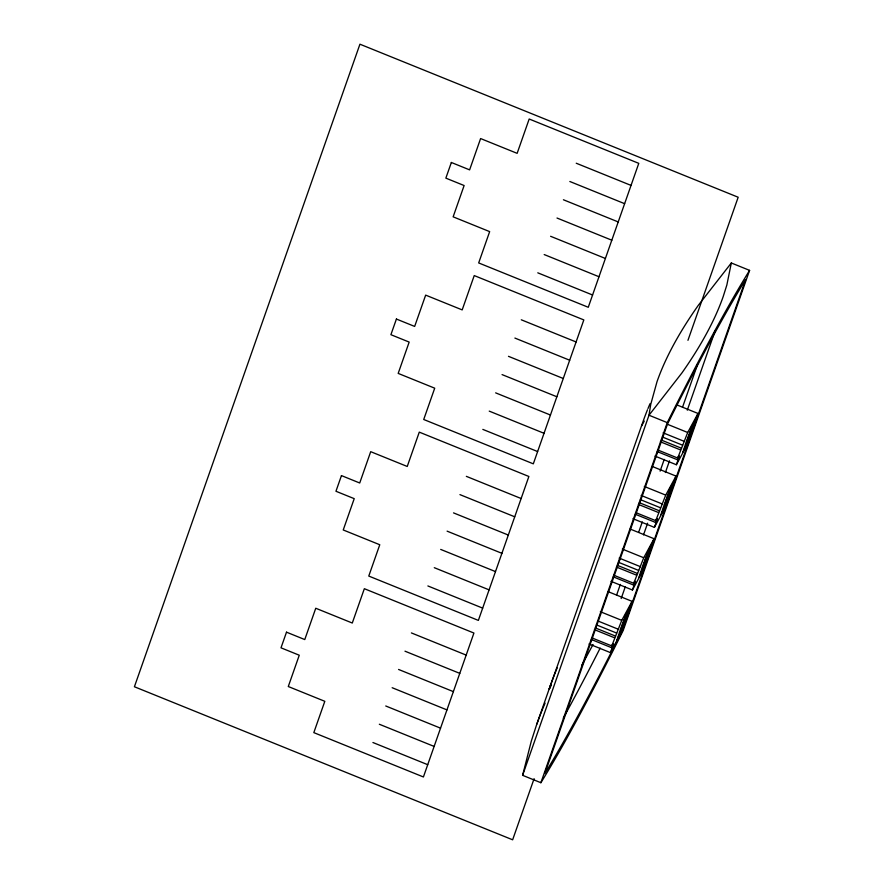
<?xml version="1.0" encoding="UTF-8"?>
<svg xmlns="http://www.w3.org/2000/svg" width="884" height="884" viewBox="0 0 884 884"><rect width="100%" height="100%" fill="white"/><g stroke="black" fill="none" stroke-linecap="round" stroke-linejoin="round"><path stroke-width="1.33" d="M731.322 262.979L726.858 284.979L723.211 296.527A647.663 214.337 -29.2 0 1 681.907 372.949L649 415.226L522.61 775.323L540.875 782.716A910.034 65.902 -68 0 0 623.198 630.469L749.588 270.371L731.322 262.979L698.338 305.289A642.856 212.746 -29.2 0 0 657.011 381.711L650.723 404.43L649 415.226L667.265 422.618A910.034 65.902 -68 0 1 749.588 270.371M522.61 775.323L531.317 741.09L536.433 725.256A642.856 278.836 71 0 1 545.085 703.123M551.273 685.31L549.307 688.945L550.566 685.001A910.034 493.924 19.3 0 1 557.185 667.939M549.307 688.945L642.889 421.966A910.034 493.924 19.3 0 1 647.486 409.745M536.831 724.14L550.566 685.001M534.102 778.671L512.643 839.8L134.412 686.757L359.932 44.2L738.173 197.243L687.951 340.318M540.875 782.716L667.265 422.618M616.701 594.821L620.347 584.412M638.635 532.323L642.292 521.903M660.116 471.128L664.227 459.404M682.503 407.325L697.586 364.352M621.176 598.523L625.275 586.832M643.519 534.875L647.618 523.184M665.398 472.52L669.497 460.829M687.288 410.165L715.09 330.936M591.617 637.762L611.772 645.917L621.761 620.369L632.049 601.341L608.126 591.65M613.595 575.141L633.751 583.296L643.74 557.749L654.038 538.71L630.104 529.03M635.574 512.51L655.729 520.665L665.729 495.117L676.017 476.089L652.083 466.398M657.552 449.89L677.708 458.045L687.708 432.497L697.995 413.458L676.58 404.795M591.33 639.497L611.485 647.652L612.7 644.204L611.772 645.917M613.319 576.865L633.474 585.02L634.679 581.573L633.751 583.296M635.298 514.245L655.453 522.4L656.657 518.952L655.729 520.665M657.276 451.613L677.431 459.768L678.636 456.321L677.708 458.045M589.031 643.961L610.446 652.624L613.485 643.961L611.485 647.652M611.01 581.329L632.425 589.993L635.463 581.341L633.474 585.02M632.988 518.709L654.403 527.372L657.442 518.709L655.453 522.4M654.967 456.078L676.382 464.741L679.42 456.089L677.431 459.768M632.049 601.341L620.734 633.585L610.446 652.624M654.038 538.71L642.712 570.965L632.425 589.993M676.017 476.089L664.691 508.344L654.403 527.372M697.995 413.458L686.68 445.713L676.382 464.741M641.618 425.922L644.248 421.071M691.354 427.226L696.504 417.712M690.481 429.734L695.62 420.22M689.597 432.243L694.747 422.729M688.724 434.74L693.863 425.226M687.84 437.248L692.99 427.734M686.956 439.757L692.106 430.243M686.083 442.254L691.233 432.74M685.199 444.762L690.349 435.248M684.326 447.271L689.465 437.757M683.442 449.779L688.592 440.254M682.57 452.276L687.708 442.762M669.376 489.858L674.525 480.344M668.503 492.355L673.641 482.841M667.619 494.863L672.768 485.349M666.735 497.372L671.884 487.858M665.862 499.88L671 490.355M664.978 502.377L670.127 492.863M664.105 504.886L669.243 495.372M663.221 507.394L668.37 497.88M662.348 509.891L667.486 500.377M661.464 512.4L666.613 502.886M660.58 514.908L665.729 505.394M581.882 665.155L593.042 644.524M647.397 552.478L652.547 542.964M646.513 554.986L651.663 545.472M645.64 557.495L650.779 547.969M644.756 559.992L649.906 550.478M643.884 562.5L649.022 552.986M643 565.009L648.149 555.495M642.127 567.506L647.265 557.992M641.243 570.014L646.392 560.5M640.359 572.523L645.508 563.009M639.486 575.031L644.624 565.506M638.602 577.528L643.751 568.014M625.419 615.109L630.557 605.595M624.535 617.607L629.684 608.093M623.662 620.115L628.8 610.601M622.778 622.623L627.927 613.109M621.905 625.132L627.043 615.607M621.021 627.629L626.17 618.115M620.137 630.137L625.286 620.623M619.264 632.646L624.402 623.121M618.38 635.143L623.529 625.629M617.507 637.651L622.645 628.137M616.623 640.16L621.772 630.646M576.246 163.231L631.043 185.408M569.837 181.496L624.634 203.674M563.417 199.762L618.214 221.939M557.008 218.028L611.805 240.205M550.599 236.293L605.396 258.471M544.19 254.559L598.987 276.736M537.781 272.825L592.578 295.002M521.295 319.798L576.092 341.964M514.886 338.064L569.683 360.23M508.477 356.329L563.263 378.496M667.553 424.342L687.708 432.497M663.133 432.828L684.548 441.492M662.403 437.016L682.559 445.171M502.057 374.595L556.854 396.761M661.331 440.077L681.487 448.232M660.403 441.79L680.558 449.945M495.648 392.861L550.445 415.027M489.239 411.126L544.036 433.293M644.314 486.454L665.729 495.117M482.83 429.392L537.627 451.558M641.154 495.449L662.569 504.112M640.414 499.648L660.569 507.803M639.353 502.698L659.508 510.853M638.414 504.421L658.569 512.576M466.343 476.354L521.14 498.532M622.325 549.074L643.74 557.749M619.176 558.08L640.591 566.743M459.934 494.62L514.731 516.797M618.435 562.268L638.591 570.423M617.364 565.329L637.519 573.484M616.435 567.042L636.591 575.197M453.525 512.886L508.322 535.063M447.105 531.151L501.902 553.329M600.346 611.706L621.761 620.369M440.696 549.417L495.493 571.594M598.457 621.209L618.601 629.364M596.457 624.9L616.612 633.054M595.385 627.949L615.54 636.104M594.457 629.662L614.612 637.817M434.287 567.683L489.084 589.86M427.878 585.948L482.675 608.126M411.392 632.922L466.188 655.099M404.983 651.188L459.779 673.365M398.573 669.453L453.37 691.631M392.164 687.719L446.95 709.896M385.744 705.984L440.541 728.162M379.335 724.25L434.132 746.428M372.926 742.516L427.723 764.693M600.181 648.094A902.133 65.328 -68 0 1 563.307 718.095M647.983 408.53A910.034 493.924 19.3 0 1 650.016 403.712M286.504 632.171L281.002 647.828L299.267 655.221L288.283 686.525L324.815 701.31L313.82 732.626L423.414 776.97L473.923 633.043L364.341 588.7L352.285 623.032L315.754 608.247L304.77 639.563L286.504 632.171M341.456 475.603L335.953 491.261L354.219 498.653L343.235 529.969L379.766 544.743L368.772 576.059L478.366 620.402L528.875 476.476L419.281 432.132L407.237 466.465L370.705 451.68L359.722 482.995L341.456 475.603M396.408 319.047L390.905 334.693L409.17 342.086L398.187 373.402L434.718 388.187L423.723 419.491L533.317 463.835L583.827 319.92L474.233 275.576L462.188 309.897L425.657 295.123L414.662 326.428L396.408 319.047M451.348 162.479L445.856 178.137L464.122 185.53L453.138 216.834L489.659 231.619L478.675 262.935L588.269 307.278L638.778 163.352L529.184 119.008L517.14 153.341L480.609 138.556L469.614 169.872L451.348 162.479M667.453 424.143L544.809 773.577L548.986 766.726A902.133 65.328 -68 0 0 617.098 640.756L623.01 628.944L745.654 279.51L741.477 286.361A902.133 65.328 -68 0 0 673.365 412.331L667.453 424.143"/></g></svg>
